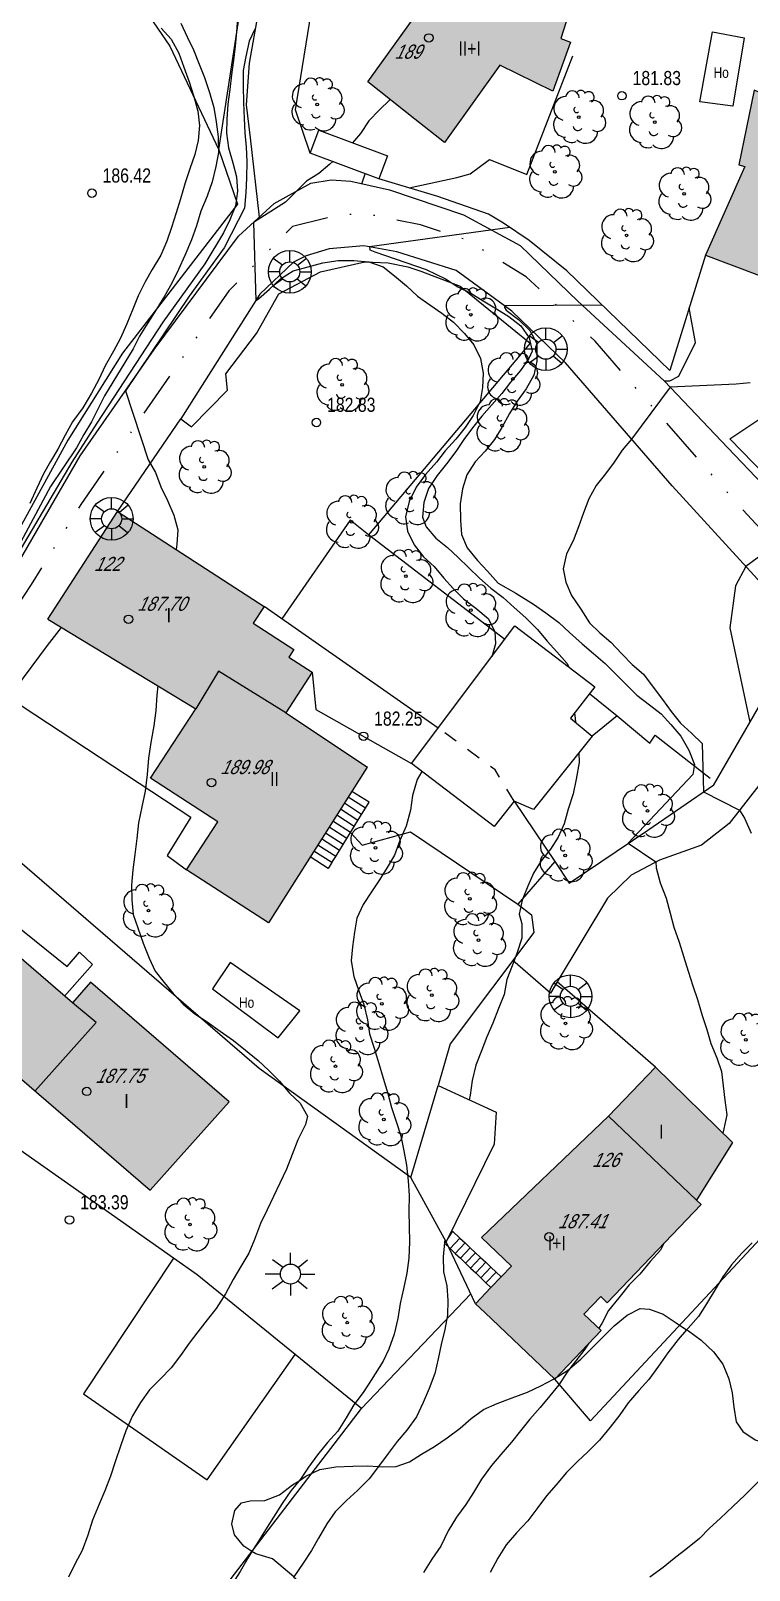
# Model space of a CAD drawing. Header units: metres. Extents: x 523239 to 523998, y 4669208 to 4669802.
# Drawn here: x 523430.5 to 523481.2, y 4669378.9 to 4669487.6 of the extents above; entities that cross this region are included whole.
import ezdxf

# ---------------------------------------------------------------- set-up
doc = ezdxf.new("R2010")
doc.units = ezdxf.units.M
doc.header["$MEASUREMENT"] = 0
doc.linetypes.add('DISCONT', pattern=[2, 1, -1])
doc.linetypes.add('MORSE_D', pattern=[31.75, 12.7, -6.35, 0, -6.35, 0, -6.35])
for name, color, linetype in [('031006 Cota terreno', 9, 'Continuous'), ('031007 Cota edificio', 7, 'Continuous'), ('032011 Curva cada 1 m', 40, 'Continuous'), ('032015 Curva cada 5 m', 34, 'Continuous'), ('032022 Curva cada 1 m de baja fiabilidad', 40, 'Continuous'), ('032023 Curva cada 5 m de baja fiabilidad', 34, 'Continuous'), ('033006 Texto cota terreno', 9, 'Continuous'), ('033007 Texto cota edificio', 9, 'Continuous'), ('052001 Edificacion', 2, 'Continuous'), ('052004 Porche Tejavana', 7, 'Continuous'), ('052006 Division alturas', 9, 'Continuous'), ('052007 Medianera principal', 7, 'Continuous'), ('052016 Cobertizo', 7, 'Continuous'), ('052019 Cubierta edificio auxiliar', 9, 'DISCONT'), ('052020 Edificacion alero', 2, 'Continuous'), ('052024 Horreo', 7, 'Continuous'), ('052027 Edificacion por pie_alero', 2, 'Continuous'), ('052028 Edificacion pie nuevo', 2, 'Continuous'), ('053000 Textos varios', 7, 'Continuous'), ('053006 Texto altura edificio', 7, 'Continuous'), ('053009 Texto altura edificio predominante', 7, 'Continuous'), ('063002 Texto portal', 7, 'Continuous'), ('072001 Borde aglomerado u hormigon', 7, 'Continuous'), ('072003 Camino', 7, 'Continuous'), ('072013 Escaleras', 1, 'Continuous'), ('072027 Pavimento', 9, 'Continuous'), ('082001 Valla Alambrada', 7, 'ALAMBRADA'), ('082002 Muro Tapia', 6, 'Continuous'), ('082003 Puerta', 7, 'Continuous'), ('101001 Arbol', 3, 'Continuous'), ('102002 Zona arbolada', 3, 'MASA'), ('102006 Seto', 3, 'SETO'), ('141001 Farola baculo', 7, 'Continuous'), ('141002 Farola pie', 7, 'Continuous'), ('202001 Eje Calle', 254, 'MORSE_D'), ('990001 Sombreados', 7, 'Continuous')]:
    doc.layers.add(name, color=color, linetype=linetype)
doc.styles.get("Standard").update_dxf_attribs({"font": 'arial.ttf'})
doc.linetypes.add('ALAMBRADA', pattern='A,3,[131,GEOGRAMA.SHX,S=0.5,R=0,X=0,Y=0],3', length=6)
doc.linetypes.add('MASA', pattern='A,0.0001,[130,GEOGRAMA.SHX,S=0.5,R=180,X=0,Y=0],-2.9', length=2.9001)
doc.linetypes.add('SETO', pattern='A,0,-1.2,1,[135,GEOGRAMA.SHX,S=0.4,R=0,X=0.5,Y=-0.5],1', length=3.2)

# ---------------------------------------------------------------- blocks, each defined once
blk = doc.blocks.new('COTAP')
at = {"color": 0}
blk.add_circle((0, 0), 0.3, dxfattribs=at)
blk = doc.blocks.new('ARBOL')
at = {"color": 0}
blk.add_circle((0, 0), 0.0939, dxfattribs=at)
for centre, radius, start, end in [((-0.9, 0.61), 0.852, 92.28, 254.58), ((-0.45, 1.37), 0.48, 359.2878, 173.6078), ((0.16, 1.55), 0.336, 23.1565, 160.4665), ((0.7, 1.41), 0.384, 301.578, 139.328), ((1.05, 0.46), 0.708, 319.8556, 114.7656), ((-0.15, 0.51), 0.192, 119.14, 310.56), ((1.31, -0.4), 0.612, 235.5275, 62.0275), ((-0.89, -0.54), 0.888, 142.64, 266.54), ((-0.06, -0.61), 0.336, 189.64, 323.88), ((0.48, -1), 0.852, 224.67, 0.24), ((-0.48, -1.08), 0.72, 213.78, 295.32)]:
    blk.add_arc(centre, radius, start, end, dxfattribs=at)
blk = doc.blocks.new('FAROLA')
at = {"color": 0}
for p, q in [((0, 0.71), (0, 1.51)), ((-0.71, 0), (-1.79, 0)), ((-1.26, 1.02), (-0.51, 0.49)), ((1.21, 0.98), (0.55, 0.45)), ((0.71, 0), (1.71, 0)), ((-1.3, -1.04), (-0.51, -0.48)), ((0, -0.71), (0, -1.51)), ((1.17, -1.04), (0.51, -0.49))]:
    blk.add_line(p, q, dxfattribs=at)
blk.add_circle((0, 0), 0.71, dxfattribs=at)
blk = doc.blocks.new('FAROLAG')
at = {"color": 0}
for p, q in [((0, 0.71), (0, 1.51)), ((-0.71, 0), (-1.51, 0)), ((-1.17, 0.96), (-0.51, 0.49)), ((1.17, 0.95), (0.55, 0.45)), ((0.71, 0), (1.51, 0)), ((-1.17, -0.95), (-0.51, -0.48)), ((0, -0.71), (0, -1.51)), ((1.13, -1), (0.51, -0.49))]:
    blk.add_line(p, q, dxfattribs=at)
for radius in [1.51, 0.71]:
    blk.add_circle((0, 0), radius, dxfattribs=at)

msp = doc.modelspace()

# ---------------------------------------------------------------- hatches: boundary and pattern name
at = {"layer": '990001 Sombreados', "true_color": 0xafafaf}
for points in [[(523462.47, 4669500.57), (523469.53, 4669498.75), (523471.26, 4669494.74), (523469.29, 4669491.33), (523469.01, 4669490.47), (523467.93, 4669487.06), (523468.61, 4669486.78), (523467.37, 4669483.33), (523463.62, 4669485.17), (523459.71, 4669479.7), (523457.63, 4669481.35), (523454.32, 4669483.98), (523457.63, 4669488.6), (523458.31, 4669490.48), (523458.5, 4669491.02), (523453.02, 4669492.66), (523456.37, 4669502.4)], [(523478.14, 4669471.75), (523480.91, 4669478.02), (523480.48, 4669478.13), (523481.57, 4669483.4), (523484.34, 4669482.24), (523486.24, 4669487.04), (523493.94, 4669483.88), (523489.73, 4669473.54), (523488.33, 4669474.16), (523485.76, 4669468.89)], [(523431.73, 4669446.05), (523442.16, 4669439.72), (523443.78, 4669442.38), (523448.53, 4669439.44), (523450.38, 4669442.31), (523448.74, 4669443.37), (523449.09, 4669443.92), (523446.22, 4669445.78), (523446.99, 4669446.95), (523436.65, 4669453.65)], [(523442.16, 4669439.72), (523443.78, 4669442.38), (523448.53, 4669439.44), (523454.29, 4669435.59), (523454.27, 4669435.59), (523447.29, 4669424.62), (523441.52, 4669428.36), (523443.72, 4669431.75), (523438.97, 4669434.82)], [(523444.53, 4669411.98), (523434.73, 4669420.42), (523433.47, 4669418.95), (523426.57, 4669424.9), (523422.37, 4669420.02), (523438.96, 4669405.73)], [(523461.91, 4669397.71), (523462.58, 4669397.07), (523467.5, 4669392.39), (523470.77, 4669395.82), (523469.55, 4669396.97), (523470.74, 4669398.22), (523471.2, 4669397.79), (523477.82, 4669404.73), (523477.51, 4669405.03), (523480.05, 4669409.09), (523474.61, 4669414.41), (523471.29, 4669410.96), (523462.32, 4669402.39), (523464.44, 4669400.36), (523463.72, 4669399.61), (523463, 4669398.85)]]:
    msp.add_hatch(color=253, dxfattribs=at).paths.add_polyline_path(points, flags=0)

# ---------------------------------------------------------------- linework, layer by layer
at = {"layer": '032011 Curva cada 1 m'}
for points, elevation in [([(523445.12, 4669488.52), (523445.03, 4669487.52), (523444.94, 4669486.52), (523444.82, 4669485.52), (523444.68, 4669484.48), (523444.57, 4669483.45), (523444.43, 4669482.41), (523444.36, 4669481.36), (523444.33, 4669480.36), (523444.47, 4669479.33), (523444.78, 4669478.28), (523445.04, 4669477.29), (523445.12, 4669476.26), (523444.96, 4669475.24), (523444.58, 4669474.24), (523444.13, 4669473.33), (523442.8, 4669471.14), (523439.84, 4669467.02), (523435.18, 4669459.9), (523433.42, 4669457.14), (523426.49, 4669445.4)], 184), ([(523439.73, 4669487.77), (523440.44, 4669487), (523440.97, 4669486.01), (523441.32, 4669485.02), (523441.7, 4669483.98), (523442.04, 4669482.95), (523442.31, 4669481.91), (523442.42, 4669480.91), (523442.34, 4669479.85), (523442.09, 4669478.87), (523441.74, 4669477.84), (523441.41, 4669476.85), (523441.08, 4669475.72), (523440.78, 4669474.74), (523440.45, 4669473.71), (523440.12, 4669472.75), (523439.69, 4669471.75), (523439.1, 4669470.74), (523438.59, 4669469.88), (523438.1, 4669468.87), (523437.72, 4669467.93), (523437.31, 4669466.91), (523436.85, 4669465.89), (523436.35, 4669464.97), (523435.78, 4669463.94), (523435.32, 4669462.97), (523434.81, 4669462.01), (523434.19, 4669460.97), (523433.47, 4669459.98), (523432.94, 4669459.04), (523432.43, 4669458.05), (523431.92, 4669457.19), (523431.43, 4669456.31), (523430.95, 4669455.31), (523430.46, 4669454.22)], 186), ([(523446.34, 4669487.71), (523445.94, 4669486.87), (523445.69, 4669485.77), (523445.51, 4669484.79), (523445.5, 4669483.7), (523445.54, 4669482.52), (523445.58, 4669481.41), (523445.64, 4669480.38), (523445.72, 4669479.37), (523445.76, 4669478.36), (523445.75, 4669477.19), (523445.71, 4669476.18), (523445.61, 4669475.06), (523445.17, 4669474.2), (523444.18, 4669472.26), (523441.7, 4669468.86), (523437.21, 4669462.18), (523438.8, 4669457.31), (523439.33, 4669456.41), (523439.69, 4669455.39), (523440.18, 4669454.43), (523440.62, 4669453.4), (523440.9, 4669452.35), (523440.84, 4669451.34), (523440.79, 4669450.96)], 183), ([(523455.89, 4669482.73), (523455.87, 4669482.71), (523455.1, 4669481.99), (523454.38, 4669481.23), (523453.79, 4669480.35), (523453.23, 4669479.69)], 182), ([(523451.84, 4669478.36), (523451.62, 4669478.17), (523450.85, 4669477.52), (523449.98, 4669476.97), (523449.22, 4669476.22), (523448.5, 4669475.49), (523446.25, 4669474.07), (523446.41, 4669468.55), (523446.6, 4669468.66), (523447.36, 4669469.35), (523448.15, 4669470.08), (523449.05, 4669470.65), (523450.1, 4669470.93), (523451.13, 4669471.2), (523452.21, 4669471.38), (523453.33, 4669471.37), (523454.38, 4669471.28), (523455.4, 4669470.93), (523456.19, 4669470.29), (523457.04, 4669469.58), (523457.82, 4669468.86), (523458.69, 4669468.24), (523459.54, 4669467.66), (523460.35, 4669467.02), (523461.13, 4669466.22), (523461.78, 4669465.41), (523462.27, 4669464.45), (523462.44, 4669463.41), (523462.41, 4669462.4), (523462.24, 4669461.41), (523461.74, 4669460.42), (523461.17, 4669459.58), (523460.53, 4669458.77), (523459.77, 4669457.94), (523459.15, 4669457.14), (523458.38, 4669456.26), (523457.72, 4669455.36), (523457.23, 4669454.35), (523456.97, 4669453.27), (523457.11, 4669452.27), (523457.57, 4669451.3), (523458.24, 4669450.46), (523459, 4669449.76), (523459.68, 4669448.95), (523460.35, 4669448.2), (523461.06, 4669447.48), (523461.94, 4669446.83), (523462.8, 4669446.1), (523463.26, 4669445.19), (523463.31, 4669444.31), (523463.05, 4669443.39)], 182), ([(523464.34, 4669473.7), (523454.42, 4669472.33), (523454.44, 4669472.14), (523454.81, 4669471.98), (523458.42, 4669470.74), (523459.78, 4669470.07), (523460.67, 4669469.51), (523461.58, 4669469.06), (523462.44, 4669468.52), (523463.38, 4669467.96), (523464.27, 4669467.41), (523465.1, 4669466.77), (523465.69, 4669465.92), (523465.9, 4669464.97), (523465.66, 4669464.45), (523465.09, 4669463.61), (523464.38, 4669462.78), (523463.76, 4669461.98), (523463.05, 4669461.19), (523462.36, 4669460.39), (523461.69, 4669459.56), (523461.08, 4669458.74), (523460.52, 4669457.88), (523459.86, 4669457.03), (523459.19, 4669456.2), (523458.6, 4669455.28), (523458.26, 4669454.29), (523458.16, 4669453.26), (523458.43, 4669452.58), (523459.1, 4669451.78), (523459.93, 4669451.1), (523460.68, 4669450.41), (523461.42, 4669449.71), (523462.19, 4669448.95), (523463, 4669448.25), (523463.85, 4669447.57), (523464.64, 4669446.88), (523465.45, 4669446.14), (523466.27, 4669445.32), (523466.97, 4669444.49), (523467.65, 4669443.75), (523468.36, 4669442.95), (523468.52, 4669442.64)], 181), ([(523481.3, 4669462.74), (523480.3, 4669462.65), (523475.65, 4669462.43), (523472.92, 4669458.77), (523472.25, 4669457.99), (523471.69, 4669457.13), (523471.07, 4669456.32), (523470.42, 4669455.49), (523469.91, 4669454.54), (523469.53, 4669453.55), (523469.17, 4669452.56), (523468.8, 4669451.59), (523468.32, 4669450.67), (523468.1, 4669449.6), (523468.27, 4669448.66), (523468.68, 4669447.73), (523469.33, 4669446.75), (523469.95, 4669445.8), (523470.67, 4669445.09), (523471.45, 4669444.42), (523472.24, 4669443.61), (523472.97, 4669442.86), (523473.75, 4669442.17), (523474.45, 4669441.25), (523475.11, 4669440.38), (523475.72, 4669439.53), (523476.38, 4669438.7), (523477.16, 4669437.99), (523477.9, 4669437.28), (523478, 4669433.87), (523480.54, 4669432.57), (523480.89, 4669432), (523481.36, 4669430.93)], 179), ([(523485.44, 4669453.03), (523480.98, 4669449.78), (523480.26, 4669448.4), (523479.86, 4669445.44), (523481.27, 4669438.77)], 178), ([(523439.49, 4669441.34), (523439.42, 4669440.69), (523439.36, 4669439.61), (523439.21, 4669438.52), (523438.99, 4669437.34), (523438.82, 4669436.23), (523438.73, 4669435.08), (523438.59, 4669433.91), (523438.37, 4669432.8), (523438.12, 4669431.68), (523438, 4669430.57), (523437.86, 4669429.44), (523437.72, 4669428.35), (523437.63, 4669427.27), (523437.65, 4669426.24), (523437.76, 4669425.2), (523438.07, 4669424.25), (523438.46, 4669423.17), (523438.87, 4669422.11), (523439.3, 4669421.19), (523439.93, 4669420.4), (523440.57, 4669419.61), (523441.28, 4669418.87), (523442.1, 4669418.18), (523442.96, 4669417.62), (523443.9, 4669416.97), (523444.82, 4669416.31), (523445.67, 4669415.62), (523446.56, 4669414.9), (523447.32, 4669414.19), (523448.07, 4669413.44), (523448.77, 4669412.59), (523449.53, 4669411.88), (523450.04, 4669410.96), (523449.9, 4669410.36), (523449.37, 4669409.28), (523448.96, 4669408.26), (523448.58, 4669407.21), (523448.11, 4669406.23), (523447.65, 4669405.29), (523447.21, 4669404.34), (523446.73, 4669403.38), (523446.3, 4669402.26), (523445.91, 4669401.29), (523445.34, 4669400.34), (523444.8, 4669399.43), (523444.27, 4669398.42), (523443.61, 4669397.38), (523442.97, 4669396.59), (523442.31, 4669395.74), (523441.69, 4669394.93), (523441.08, 4669394.07), (523440.42, 4669393.18), (523439.65, 4669392.38), (523438.91, 4669391.64), (523438.26, 4669390.73), (523437.7, 4669389.8), (523437.24, 4669388.73), (523436.87, 4669387.73), (523436.47, 4669386.56), (523436.16, 4669385.53), (523435.76, 4669384.51), (523435.34, 4669383.57), (523434.88, 4669382.44), (523434.55, 4669381.38), (523434.15, 4669380.3), (523433.66, 4669379.37), (523433.18, 4669378.4)], 183), ([(523468.9, 4669439.42), (523468.94, 4669439.07), (523468.97, 4669438.76)], 181), ([(523469.2, 4669436.62), (523469.22, 4669435.92), (523469, 4669434.76), (523468.79, 4669433.72), (523468.44, 4669432.64), (523468.16, 4669431.6), (523467.75, 4669430.66), (523467.2, 4669429.82), (523466.53, 4669428.98), (523466, 4669428.12), (523465.59, 4669427.19), (523465.2, 4669426.21), (523464.98, 4669425.22), (523465.18, 4669424.53), (523465.17, 4669423.52), (523464.85, 4669422.52), (523464.5, 4669421.58), (523464.12, 4669420.61), (523463.92, 4669419.56), (523463.52, 4669418.57), (523463.12, 4669417.52), (523462.71, 4669416.56), (523462.34, 4669415.57), (523461.93, 4669414.57), (523461.68, 4669413.47), (523461.52, 4669412.45), (523461.47, 4669412.12)], 181), ([(523458.12, 4669435.3), (523457.78, 4669434.72), (523457.47, 4669433.61), (523457.33, 4669432.56), (523457.01, 4669431.44), (523456.56, 4669430.42), (523456.2, 4669429.38), (523455.67, 4669428.51), (523455.13, 4669427.65), (523454.57, 4669426.8), (523453.99, 4669425.91), (523453.54, 4669424.94), (523453.37, 4669423.94), (523453.23, 4669422.92), (523453.13, 4669421.92), (523453.31, 4669420.82), (523453.67, 4669419.8), (523454.03, 4669418.84), (523454.28, 4669417.77), (523454.43, 4669416.77), (523454.76, 4669415.77), (523455.08, 4669414.67), (523455.39, 4669413.64), (523455.72, 4669412.56), (523455.97, 4669411.56), (523456.31, 4669410.59), (523456.63, 4669409.56), (523456.86, 4669408.5), (523457.03, 4669407.5), (523457.16, 4669406.4), (523457.23, 4669405.35), (523457.21, 4669404.23), (523457.22, 4669403.17), (523457.24, 4669402.09), (523457.2, 4669400.94), (523457.07, 4669399.87), (523456.82, 4669398.77), (523456.6, 4669397.74), (523456.43, 4669396.68), (523456.16, 4669395.57), (523455.8, 4669394.5), (523455.38, 4669393.66), (523454.55, 4669392.31), (523453.98, 4669391.44), (523453.32, 4669390.57), (523452.79, 4669389.65), (523452.2, 4669388.71), (523451.46, 4669387.91), (523450.76, 4669387.05), (523450.13, 4669386.18), (523449.55, 4669385.33), (523449.46, 4669385.22)], 182), ([(523459.74, 4669402.24), (523459.71, 4669402.04), (523459.62, 4669401.03), (523459.64, 4669399.97), (523459.88, 4669398.97), (523459.96, 4669397.95), (523459.94, 4669396.9), (523459.75, 4669395.9), (523459.48, 4669394.84), (523459.28, 4669393.83), (523459.04, 4669392.79), (523458.64, 4669391.72), (523458.21, 4669390.73), (523457.74, 4669389.74), (523457.05, 4669388.8), (523456.37, 4669387.99), (523455.75, 4669387.13), (523455.06, 4669386.22)], 181), ([(523481.44, 4669402.01), (523480.7, 4669401.29), (523479.98, 4669400.46), (523479.36, 4669399.62), (523478.83, 4669398.73), (523478.2, 4669397.72), (523477.64, 4669396.81), (523476.91, 4669396), (523476.8, 4669395.88)], 179), ([(523446.13, 4669380.21), (523445.84, 4669379.74), (523445.3, 4669378.81), (523444.77, 4669377.95), (523444.11, 4669377.04), (523443.45, 4669376.18), (523442.8, 4669375.24), (523442.16, 4669374.33), (523441.58, 4669373.46), (523440.96, 4669372.63), (523440.25, 4669371.77), (523439.61, 4669370.83), (523439.13, 4669369.89), (523438.51, 4669368.93), (523437.87, 4669368.07), (523437.24, 4669367.24), (523436.96, 4669366.81)], 182)]:
    msp.add_lwpolyline(points, dxfattribs=dict(at, elevation=elevation))
at = {"layer": '032015 Curva cada 5 m'}
for points, elevation in [([(523441.11, 4669488.14), (523441.56, 4669487.16), (523442, 4669486.24), (523442.41, 4669485.24), (523442.78, 4669484.29), (523443.14, 4669483.24), (523443.44, 4669482.19), (523443.61, 4669481.16), (523443.75, 4669480.11), (523443.77, 4669479.01), (523443.58, 4669478.01), (523443.33, 4669476.94), (523442.97, 4669475.91), (523442.53, 4669474.87), (523442.21, 4669473.82), (523441.86, 4669472.83), (523441.39, 4669471.74), (523440.96, 4669470.75), (523440.48, 4669469.78), (523439.96, 4669468.85), (523439.4, 4669467.93), (523438.78, 4669466.97), (523438.2, 4669466.04), (523437.74, 4669465.14), (523435.72, 4669461.82), (523434.81, 4669459.99), (523434.27, 4669459.08), (523433.76, 4669458.14), (523431.92, 4669455.43), (523429.63, 4669451.16)], 185), ([(523470.85, 4669468.22), (523463.97, 4669468.17), (523463.95, 4669468.06), (523464.07, 4669467.88), (523464.95, 4669467.21), (523465.74, 4669466.44), (523466.23, 4669465.52), (523466.24, 4669464.27), (523466.02, 4669463.27), (523465.49, 4669462.31), (523464.84, 4669461.45), (523464.31, 4669460.58), (523463.76, 4669459.59), (523463.25, 4669458.73), (523462.58, 4669457.92), (523461.89, 4669457.17), (523461.3, 4669456.25), (523460.98, 4669455.26), (523460.82, 4669454.19), (523460.85, 4669453.05), (523460.92, 4669452.04), (523461.31, 4669451.08), (523462.04, 4669450.19), (523462.76, 4669449.45), (523463.51, 4669448.6), (523464.76, 4669447.88), (523466.01, 4669447.12), (523466.88, 4669446.49), (523467.79, 4669445.82), (523468.55, 4669445.11), (523469.43, 4669444.32), (523470.24, 4669443.62), (523471.06, 4669442.93), (523471.82, 4669442.16), (523472.57, 4669441.42), (523473.3, 4669440.68), (523474.19, 4669440.01), (523475, 4669439.37), (523475.7, 4669438.61), (523476.4, 4669437.79), (523476.96, 4669436.81), (523477.35, 4669435.79), (523477.24, 4669435.08), (523472.68, 4669430.23), (523474.64, 4669428.91), (523474.66, 4669428.49), (523474.94, 4669427.43), (523475.37, 4669426.35), (523475.65, 4669425.3), (523475.91, 4669424.31), (523476.27, 4669423.25), (523476.59, 4669422.25), (523476.92, 4669421.2), (523477.25, 4669420.17), (523477.58, 4669419.2), (523477.91, 4669418.07), (523478.22, 4669417.09), (523478.52, 4669416.09), (523478.94, 4669415.08), (523479.27, 4669414.11), (523479.39, 4669413.11), (523479.51, 4669412.09), (523479.64, 4669411.06), (523479.42, 4669410.07), (523479.36, 4669409.76)], 180), ([(523475.23, 4669402.01), (523474.95, 4669401.5), (523474.23, 4669400.7), (523473.51, 4669399.81), (523472.74, 4669399.04), (523472.02, 4669398.13), (523471.3, 4669397.24), (523470.82, 4669396.33), (523470.6, 4669395.98)], 180), ([(523469.91, 4669394.92), (523469.63, 4669394.5), (523468.99, 4669393.69), (523468.57, 4669393.15)], 180)]:
    msp.add_lwpolyline(points, dxfattribs=dict(at, elevation=elevation))
at = {"layer": '032022 Curva cada 1 m de baja fiabilidad'}
for points, elevation in [([(523476.8, 4669395.88), (523476.2, 4669395.19), (523475.48, 4669394.25), (523474.81, 4669393.31), (523474.13, 4669392.37), (523473.44, 4669391.59), (523472.69, 4669390.71), (523472.08, 4669389.86), (523471.41, 4669388.99), (523470.65, 4669388.09), (523469.83, 4669387.25), (523469.1, 4669386.57), (523468.32, 4669385.8), (523467.6, 4669384.93), (523466.91, 4669384.16), (523466.3, 4669383.33), (523465.6, 4669382.39), (523464.8, 4669381.53), (523464.07, 4669380.7), (523463.48, 4669379.76), (523462.94, 4669378.73)], 179), ([(523484.29, 4669387.41), (523484.18, 4669387.33), (523483.2, 4669386.56), (523482.5, 4669385.8), (523481.66, 4669384.95), (523480.91, 4669384.19), (523480.07, 4669383.41), (523479.17, 4669382.56), (523478.43, 4669381.88), (523477.71, 4669381.15), (523476.86, 4669380.46), (523475.93, 4669379.72), (523475.14, 4669379.08), (523474.21, 4669378.4)], 178), ([(523455.06, 4669386.22), (523454.4, 4669385.35), (523453.57, 4669384.52), (523452.8, 4669383.83), (523452.01, 4669383.02), (523451.42, 4669382.18), (523450.83, 4669381.17), (523450.33, 4669380.3), (523449.74, 4669379.4), (523449.08, 4669378.43)], 181), ([(523449.46, 4669385.22), (523448.88, 4669384.51), (523448.26, 4669383.6), (523447.65, 4669382.64), (523447.09, 4669381.76), (523446.48, 4669380.77), (523446.13, 4669380.21)], 182)]:
    msp.add_lwpolyline(points, dxfattribs=dict(at, elevation=elevation))
at = {"layer": '032023 Curva cada 5 m de baja fiabilidad', "elevation": 180}
msp.add_lwpolyline([(523468.57, 4669393.15), (523468.37, 4669392.88), (523467.79, 4669392), (523467.15, 4669391.21), (523466.47, 4669390.38), (523465.74, 4669389.57), (523465.08, 4669388.75), (523464.45, 4669387.94), (523463.7, 4669387.07), (523463.04, 4669386.29), (523462.32, 4669385.34), (523461.76, 4669384.39), (523461.22, 4669383.53), (523460.56, 4669382.65), (523459.98, 4669381.68), (523459.46, 4669380.59), (523458.82, 4669379.67), (523458.24, 4669378.73)], dxfattribs=at)
at = {"layer": '052001 Edificacion', "flags": 128}
msp.add_lwpolyline([(523474.61, 4669414.41), (523480.05, 4669409.09), (523477.51, 4669405.03), (523477.82, 4669404.73), (523471.2, 4669397.79), (523470.74, 4669398.22), (523469.55, 4669396.97), (523470.77, 4669395.82), (523467.5, 4669392.39), (523462.58, 4669397.07), (523461.91, 4669397.71)], dxfattribs=at)
at = {"layer": '052004 Porche Tejavana', "flags": 128}
for points in [[(523450.85, 4669480.58), (523455.69, 4669478.76), (523455.08, 4669477.14), (523450.24, 4669478.96), (523450.85, 4669480.58)], [(523457.4, 4669435.85), (523464.69, 4669445.57), (523470.32, 4669441.27), (523468.62, 4669439.05), (523470.14, 4669437.8), (523466.01, 4669432.61), (523464.64, 4669433.2), (523463.22, 4669431.4), (523457.4, 4669435.85)]]:
    msp.add_lwpolyline(points, dxfattribs=at)
at = {"layer": '052006 Division alturas', "flags": 128}
for points in [[(523430.83, 4669412.74), (523435.15, 4669417.57), (523433.47, 4669418.95)], [(523477.51, 4669405.03), (523471.29, 4669410.96)]]:
    msp.add_lwpolyline(points, dxfattribs=at)
at = {"layer": '052007 Medianera principal', "flags": 128}
msp.add_lwpolyline([(523448.53, 4669439.44), (523443.78, 4669442.38), (523442.16, 4669439.72)], dxfattribs=at)
at = {"layer": '052016 Cobertizo', "flags": 128}
msp.add_lwpolyline([(523457.35, 4669406.62), (523459.28, 4669413.13), (523463.37, 4669411.24), (523463.22, 4669408.99), (523459.83, 4669402.09), (523457.35, 4669406.62)], dxfattribs=at)
at = {"layer": '052019 Cubierta edificio auxiliar', "flags": 128}
msp.add_lwpolyline([(523464.64, 4669433.2), (523463.29, 4669435.41), (523459.28, 4669438.36)], dxfattribs=at)
at = {"layer": '052020 Edificacion alero', "flags": 128}
for points in [[(523485.76, 4669468.89), (523488.33, 4669474.16), (523489.73, 4669473.54), (523493.94, 4669483.88), (523486.24, 4669487.04), (523484.34, 4669482.24), (523481.57, 4669483.4), (523480.48, 4669478.13), (523480.91, 4669478.02), (523478.14, 4669471.75)], [(523436.65, 4669453.65), (523446.99, 4669446.95), (523446.22, 4669445.78), (523449.09, 4669443.92), (523448.74, 4669443.37), (523450.38, 4669442.31), (523448.53, 4669439.44)], [(523448.53, 4669439.44), (523454.29, 4669435.59), (523454.27, 4669435.59), (523447.29, 4669424.62), (523441.52, 4669428.36), (523443.72, 4669431.75), (523438.97, 4669434.82), (523442.16, 4669439.72)], [(523444.53, 4669411.98), (523434.73, 4669420.42), (523433.47, 4669418.95), (523426.57, 4669424.9), (523422.37, 4669420.02), (523438.96, 4669405.73), (523444.53, 4669411.98)]]:
    msp.add_lwpolyline(points, dxfattribs=at)
at = {"layer": '052024 Horreo', "flags": 128}
for points in [[(523478.64, 4669487.53), (523480.87, 4669487.09), (523480.06, 4669482.27), (523477.74, 4669482.58), (523478.64, 4669487.53)], [(523443.34, 4669419.96), (523447.98, 4669416.48), (523449.51, 4669418.4), (523444.59, 4669421.8), (523443.34, 4669419.96)]]:
    msp.add_lwpolyline(points, dxfattribs=at)
at = {"layer": '052027 Edificacion por pie_alero', "flags": 128}
for points in [[(523462.47, 4669500.57), (523469.53, 4669498.75), (523471.26, 4669494.74), (523469.29, 4669491.33), (523469.01, 4669490.47), (523467.93, 4669487.06), (523468.61, 4669486.78), (523467.37, 4669483.33), (523463.62, 4669485.17), (523459.71, 4669479.7), (523457.63, 4669481.35), (523454.32, 4669483.98), (523457.63, 4669488.6), (523458.31, 4669490.48), (523458.5, 4669491.02), (523453.02, 4669492.66), (523456.37, 4669502.4), (523462.47, 4669500.57)], [(523461.91, 4669397.71), (523463, 4669398.85), (523463.72, 4669399.61), (523464.44, 4669400.36), (523462.32, 4669402.39), (523471.29, 4669410.96), (523474.61, 4669414.41)]]:
    msp.add_lwpolyline(points, dxfattribs=at)
at = {"layer": '052028 Edificacion pie nuevo', "flags": 128}
for points in [[(523478.14, 4669471.75), (523485.76, 4669468.89)], [(523431.73, 4669446.05), (523436.65, 4669453.65)], [(523431.73, 4669446.05), (523442.16, 4669439.72)]]:
    msp.add_lwpolyline(points, dxfattribs=at)
at = {"layer": '072001 Borde aglomerado u hormigon', "flags": 128}
for points in [[(523428.14, 4669447.45), (523434.01, 4669457.59), (523439.24, 4669465.1), (523445.18, 4669473.09), (523447.69, 4669475.39), (523450.29, 4669476.84), (523451.73, 4669477.08), (523453.1, 4669476.97), (523455.83, 4669476.37), (523461.06, 4669474.6), (523465.06, 4669472.44), (523469.12, 4669468.5), (523475.22, 4669462.88), (523475.62, 4669462.89), (523476.25, 4669463.2), (523477.44, 4669465.58), (523476.99, 4669468.04)], [(523519.89, 4669372.23), (523517.81, 4669385.23), (523516.15, 4669399.67), (523515.09, 4669405.09), (523514.28, 4669407.82), (523512.15, 4669411.77), (523506.58, 4669418.72), (523499.57, 4669428.11), (523490.44, 4669438.99), (523483.57, 4669446.94), (523475.79, 4669455.47), (523468.25, 4669464.16), (523464.48, 4669467.8), (523460.54, 4669470.67), (523456.35, 4669471.99), (523454.02, 4669472.4), (523451.59, 4669472.21), (523449.96, 4669471.7), (523449.07, 4669471.26), (523446.69, 4669468.99), (523441.12, 4669460.19)], [(523475.23, 4669462.87), (523479.72, 4669458.14), (523485.11, 4669452.51), (523487.63, 4669450.21), (523489.41, 4669446.93), (523489.54, 4669446.71)]]:
    msp.add_lwpolyline(points, dxfattribs=at)
at = {"layer": '072003 Camino', "flags": 128}
for points in [[(523451.1, 4669526.56), (523452.54, 4669525.74), (523452.71, 4669525.08), (523452.13, 4669521.18), (523450.02, 4669507.78), (523447.63, 4669494.89), (523445.94, 4669485.3), (523445.73, 4669482.36), (523446, 4669480.03), (523446.64, 4669474.43)], [(523453.89, 4669476.8), (523454.12, 4669477.5)], [(523467.5, 4669428.93), (523468.52, 4669427.42), (523474.07, 4669431.16), (523478.72, 4669434.36), (523481.88, 4669439.82), (523484.87, 4669445.44)], [(523487.94, 4669441.88), (523487.28, 4669441.8), (523486.55, 4669441.52), (523485.32, 4669440.2), (523482.5, 4669435.07), (523479.81, 4669431.63), (523477.85, 4669430.09), (523474.88, 4669429.04), (523472.9, 4669427.98), (523471.22, 4669426.34), (523467.68, 4669420.44)]]:
    msp.add_lwpolyline(points, dxfattribs=at)
at = {"layer": '072013 Escaleras', "flags": 128}
for points in [[(523453.87, 4669432.27), (523452.66, 4669433.05)], [(523454.14, 4669432.7), (523452.92, 4669433.48)], [(523454.14, 4669432.7), (523454.4, 4669433.12), (523453.19, 4669433.89)], [(523453.09, 4669430.99), (523451.85, 4669431.78)], [(523453.35, 4669431.42), (523452.12, 4669432.21)], [(523453.61, 4669431.84), (523452.39, 4669432.63)], [(523453.35, 4669431.42), (523453.61, 4669431.84)], [(523453.61, 4669431.84), (523453.87, 4669432.27)], [(523453.87, 4669432.27), (523454.14, 4669432.7)], [(523452.56, 4669430.14), (523451.31, 4669430.95)], [(523452.83, 4669430.57), (523451.58, 4669431.37)], [(523452.83, 4669430.57), (523453.09, 4669430.99)], [(523453.09, 4669430.99), (523453.35, 4669431.42)], [(523451.78, 4669428.86), (523450.51, 4669429.67)], [(523452.04, 4669429.29), (523450.77, 4669430.1)], [(523452.3, 4669429.71), (523451.05, 4669430.53)], [(523452.04, 4669429.29), (523452.3, 4669429.71)], [(523452.3, 4669429.71), (523452.56, 4669430.14)], [(523452.56, 4669430.14), (523452.83, 4669430.57)], [(523451.78, 4669428.86), (523451.52, 4669428.44), (523450.24, 4669429.26)], [(523451.78, 4669428.86), (523452.04, 4669429.29)], [(523460.81, 4669402.35), (523460.29, 4669402.84), (523459.93, 4669402.3)], [(523460.12, 4669401.62), (523459.73, 4669401.99), (523459.81, 4669402.11)], [(523460.12, 4669401.62), (523460.81, 4669402.35)], [(523460.12, 4669401.62), (523460.48, 4669401.27)], [(523460.48, 4669401.27), (523461.17, 4669402.01)], [(523460.81, 4669402.35), (523461.17, 4669402.01)], [(523460.84, 4669400.93), (523461.54, 4669401.66)], [(523461.17, 4669402.01), (523461.54, 4669401.66)], [(523461.54, 4669401.66), (523461.9, 4669401.32)], [(523460.48, 4669401.27), (523460.84, 4669400.93)], [(523460.84, 4669400.93), (523461.2, 4669400.58)], [(523461.2, 4669400.58), (523461.9, 4669401.32)], [(523461.2, 4669400.58), (523461.56, 4669400.23)], [(523461.56, 4669400.23), (523462.26, 4669400.98)], [(523461.9, 4669401.32), (523462.26, 4669400.98)], [(523461.92, 4669399.89), (523462.63, 4669400.64)], [(523462.26, 4669400.98), (523462.63, 4669400.64)], [(523462.28, 4669399.54), (523462.99, 4669400.29)], [(523462.63, 4669400.64), (523462.99, 4669400.29)], [(523462.99, 4669400.29), (523463.36, 4669399.95)], [(523461.56, 4669400.23), (523461.92, 4669399.89)], [(523461.92, 4669399.89), (523462.28, 4669399.54)], [(523462.28, 4669399.54), (523462.64, 4669399.19)], [(523462.64, 4669399.19), (523463.36, 4669399.95)], [(523462.64, 4669399.19), (523463, 4669398.85)], [(523463.36, 4669399.95), (523463.72, 4669399.61)]]:
    msp.add_lwpolyline(points, dxfattribs=at)
at = {"layer": '072027 Pavimento', "flags": 128}
for points in [[(523450.38, 4669442.31), (523450.65, 4669439.68), (523457.4, 4669435.85)], [(523428.96, 4669440.55), (523441.81, 4669432.06), (523440.16, 4669429.36), (523441.52, 4669428.36)], [(523418.9, 4669429.64), (523426.26, 4669427.01), (523433.09, 4669421.53), (523433.96, 4669422.55), (523434.89, 4669421.67), (523432.9, 4669419.44)]]:
    msp.add_lwpolyline(points, dxfattribs=at)
at = {"layer": '082001 Valla Alambrada', "flags": 128}
for points in [[(523423.91, 4669502.87), (523430.79, 4669497.89), (523433.81, 4669495), (523436.86, 4669491.62), (523440.33, 4669486.51), (523443.79, 4669479.19), (523445.12, 4669475.35), (523437, 4669464.84), (523433.14, 4669458.7), (523427.11, 4669447.72), (523426.01, 4669448.62), (523418.96, 4669439.91), (523413.85, 4669436.05), (523406.77, 4669432.56), (523393.79, 4669426.2), (523387.39, 4669424.32), (523385.77, 4669424.78), (523384.51, 4669425.64), (523382.91, 4669427.64), (523382.17, 4669430.14), (523379.9, 4669444.06), (523378.85, 4669455.77)], [(523441.87, 4669459.63), (523444.41, 4669462.22), (523444.29, 4669463.37), (523446.46, 4669466.23), (523448.04, 4669469.03), (523450.98, 4669470.58), (523454.09, 4669471.27), (523455.74, 4669471.2), (523457.13, 4669470.94), (523458.04, 4669470.63), (523460.82, 4669469.56), (523465.77, 4669465.54)], [(523463.98, 4669444.62), (523454.36, 4669452.01), (523453.07, 4669453.05), (523448.25, 4669446.07)], [(523459.28, 4669438.36), (523446.99, 4669446.95)], [(523469.96, 4669440.8), (523471.91, 4669439.23), (523470.14, 4669437.8)], [(523440.6, 4669400.93), (523427.05, 4669410.47), (523425.64, 4669411.49)], [(523440.6, 4669400.93), (523434.24, 4669391.35), (523442.98, 4669385.27), (523449.17, 4669394.14)], [(523449.17, 4669394.14), (523442.26, 4669399.76), (523440.6, 4669400.93)], [(523453.87, 4669390.31), (523449.17, 4669394.14)]]:
    msp.add_lwpolyline(points, dxfattribs=at)
at = {"layer": '082002 Muro Tapia', "flags": 128}
for points in [[(523450.24, 4669478.96), (523449.21, 4669482.01), (523451.55, 4669496.61), (523453.21, 4669507.19), (523456.4, 4669509.22)], [(523475.63, 4669463.61), (523468.34, 4669470.64), (523465.7, 4669472.78), (523463.89, 4669474), (523462.82, 4669474.65), (523459.26, 4669475.9), (523455.08, 4669477.14)], [(523465.77, 4669465.54), (523454.36, 4669452.01)], [(523490.2, 4669451.7), (523489.01, 4669451.51), (523488.02, 4669451.5), (523486.99, 4669451.66), (523486.49, 4669451.95), (523479.85, 4669458.78), (523484.16, 4669461.66), (523483.14, 4669462.82), (523488.84, 4669466.42), (523489.16, 4669465.97)], [(523436.65, 4669453.65), (523441.12, 4669460.19), (523441.87, 4669459.63)], [(523431.71, 4669444.2), (523432.7, 4669445.46)], [(523486.55, 4669441.52), (523492.71, 4669434.66), (523498.93, 4669427.18), (523508.44, 4669414.15), (523498.83, 4669401.96), (523487.82, 4669408.56), (523470.03, 4669389.45), (523467.5, 4669392.39)], [(523471.91, 4669439.23), (523474.21, 4669437.29), (523474.58, 4669437.87), (523478.46, 4669434.82)], [(523457.35, 4669406.62), (523446.63, 4669414.33), (523423.86, 4669433.97)], [(523464.64, 4669433.2), (523467.5, 4669428.93)], [(523453.09, 4669430.99), (523453.91, 4669430.1), (523457.31, 4669431.03), (523464.9, 4669425.93), (523465.86, 4669425.17), (523466.02, 4669423.93), (523460.11, 4669416.07), (523459.28, 4669413.13)], [(523474.61, 4669414.41), (523467.68, 4669420.44), (523467.2, 4669419.64)], [(523461.91, 4669397.71), (523459.83, 4669402.09)], [(523416.85, 4669336.47), (523428.81, 4669354.83), (523442.98, 4669376.11), (523453.87, 4669390.31), (523461.57, 4669398.42)]]:
    msp.add_lwpolyline(points, dxfattribs=at)
at = {"layer": '082003 Puerta', "flags": 128}
for points in [[(523429.46, 4669441.19), (523431.71, 4669444.2)], [(523467.5, 4669428.93), (523464.9, 4669425.93)], [(523467.2, 4669419.64), (523464.54, 4669421.96)]]:
    msp.add_lwpolyline(points, dxfattribs=at)
at = {"layer": '102002 Zona arbolada', "flags": 128}
msp.add_lwpolyline([(523447.57, 4669379.7), (523446.4, 4669380.05), (523446.13, 4669380.21), (523445.55, 4669380.59), (523444.9, 4669381.4), (523444.71, 4669382.17), (523444.92, 4669383.11), (523445.39, 4669383.65), (523446, 4669383.81), (523447.05, 4669383.83), (523448.07, 4669384.22), (523449, 4669384.92), (523449.46, 4669385.22), (523449.93, 4669385.53), (523450.92, 4669386), (523452.05, 4669386.2), (523453.24, 4669386.24), (523454.28, 4669386.26), (523455.06, 4669386.22), (523455.31, 4669386.21), (523456.31, 4669386.22), (523457.25, 4669386.56), (523458.1, 4669387.1), (523459.02, 4669387.64), (523459.91, 4669388.24), (523460.83, 4669388.94), (523461.61, 4669389.62), (523462.48, 4669390.24), (523463.44, 4669390.66), (523464.5, 4669391.07), (523465.58, 4669391.46), (523466.52, 4669391.92), (523467.4, 4669392.39), (523468.4, 4669393), (523468.57, 4669393.15), (523469.35, 4669393.81), (523470.14, 4669394.6), (523470.91, 4669395.37), (523471.68, 4669396.16), (523472.6, 4669396.91), (523473.52, 4669397.38), (523474.18, 4669397.32), (523475.15, 4669396.98), (523476.06, 4669396.36), (523476.8, 4669395.88), (523476.94, 4669395.8), (523477.83, 4669395.14), (523478.71, 4669394.32), (523479.37, 4669393.45), (523479.78, 4669392.42), (523480.01, 4669391.42), (523480.14, 4669390.41), (523480.31, 4669389.38), (523480.77, 4669388.7), (523481.64, 4669388.11), (523482.71, 4669387.78), (523483.78, 4669387.51), (523484.29, 4669387.41), (523484.94, 4669387.29), (523486.01, 4669387.37), (523486.78, 4669387.81), (523487.34, 4669388.54), (523488.13, 4669389.4), (523488.99, 4669390.12), (523489.81, 4669390.86), (523490.58, 4669391.67), (523491.07, 4669392.55), (523491.3, 4669393.57), (523491.19, 4669394.68), (523490.96, 4669395.68), (523490.86, 4669396.05), (523490.68, 4669396.81), (523490.53, 4669397.86), (523490.4, 4669398.99), (523490.25, 4669400.08), (523490.08, 4669401.3), (523490.06, 4669402.45), (523490.18, 4669403.52), (523490.36, 4669404.6), (523490.71, 4669405.57), (523491.27, 4669406.56), (523491.93, 4669407.53), (523492.68, 4669408.38), (523493.68, 4669408.88), (523494.86, 4669409.08), (523495.57, 4669409), (523496.01, 4669408.96), (523497.14, 4669408.57), (523498.16, 4669407.98), (523499.12, 4669407.45), (523499.88, 4669406.63), (523500.58, 4669405.84), (523501.42, 4669405.41), (523502.29, 4669405.33), (523502.36, 4669405.33), (523503.52, 4669405.48), (523504.48, 4669405.67), (523504.52, 4669405.68), (523505.54, 4669405.9), (523506.57, 4669405.81), (523507.47, 4669405.39), (523507.81, 4669405.2), (523508.44, 4669404.86), (523509.21, 4669404.23), (523509.35, 4669404.12), (523510.04, 4669403.2), (523510.13, 4669402.38), (523509.78, 4669401.46), (523509.09, 4669400.6), (523508.35, 4669399.72), (523507.72, 4669398.78), (523507.16, 4669397.86), (523506.6, 4669396.95), (523505.97, 4669396.14), (523505.83, 4669395.97), (523505.25, 4669395.26), (523504.53, 4669394.49), (523503.8, 4669393.74), (523503.03, 4669392.83), (523502.28, 4669391.99), (523501.58, 4669391.14), (523501.62, 4669390.46), (523501.69, 4669390.33), (523502.08, 4669389.74), (523502.94, 4669389.02), (523503.73, 4669388.89), (523504.86, 4669388.9), (523505.88, 4669388.92), (523506.91, 4669389.02), (523508.14, 4669389.23), (523509.25, 4669389.43), (523510.37, 4669389.57), (523511.43, 4669389.49), (523512.44, 4669389.21), (523513.29, 4669388.68), (523514.19, 4669388.05), (523515.01, 4669387.47), (523515.74, 4669386.73), (523516.51, 4669385.77), (523517.08, 4669384.64), (523517.31, 4669383.56), (523517.35, 4669382.41), (523517.19, 4669381.29), (523516.98, 4669380.31), (523516.7, 4669379.29), (523516.17, 4669378.15), (523515.46, 4669377.26), (523514.64, 4669376.64), (523513.61, 4669376.27), (523512.46, 4669376.25), (523511.41, 4669376.16), (523510.61, 4669375.72), (523509.87, 4669375.01), (523509.14, 4669373.95), (523508.58, 4669373.06), (523507.97, 4669372.27), (523507.51, 4669371.33), (523507.32, 4669370.21), (523507.34, 4669369.03), (523507.38, 4669367.95), (523507.27, 4669366.9), (523506.97, 4669365.91), (523506.34, 4669364.94), (523505.59, 4669364.08), (523504.6, 4669363.46), (523503.62, 4669362.81), (523502.8, 4669361.9), (523502.17, 4669361.04), (523501.53, 4669360.25), (523500.66, 4669359.45), (523499.79, 4669358.85), (523498.81, 4669358.38), (523497.76, 4669358.05), (523496.66, 4669358.08), (523495.53, 4669358.41), (523494.44, 4669358.95), (523493.58, 4669359.73), (523493.06, 4669360.6), (523492.51, 4669361.53), (523491.81, 4669362.43), (523490.95, 4669363.19), (523489.82, 4669363.76), (523488.73, 4669364.2), (523487.58, 4669364.55), (523486.45, 4669364.82), (523485.22, 4669365.12), (523485.03, 4669365.18), (523484.12, 4669365.52), (523483.12, 4669366.03), (523482.21, 4669366.62), (523481.41, 4669367.3), (523480.65, 4669367.97), (523480.2, 4669368.43), (523479.92, 4669368.73), (523479.04, 4669369.74), (523478.84, 4669369.96), (523478.33, 4669370.55), (523477.49, 4669371.37), (523476.64, 4669371.98), (523475.65, 4669372.46), (523475.55, 4669372.48), (523474.65, 4669372.73), (523473.68, 4669372.64), (523472.65, 4669372.19), (523471.78, 4669371.37), (523471.14, 4669370.47), (523470.66, 4669369.48), (523470.55, 4669368.48), (523470.79, 4669367.75), (523470.83, 4669367.65), (523471.59, 4669366.86), (523472.47, 4669366.22), (523473.42, 4669365.52), (523474.37, 4669364.88), (523474.4, 4669364.87), (523475.32, 4669364.15), (523476.14, 4669363.53), (523476.2, 4669363.49), (523477.12, 4669362.79), (523477.93, 4669362.08), (523478.69, 4669361.31), (523479.52, 4669360.57), (523480.48, 4669359.65), (523481.31, 4669358.88), (523481.57, 4669358.56), (523482.12, 4669357.91), (523482.72, 4669357.08), (523483.05, 4669356.06), (523482.99, 4669354.89), (523482.8, 4669353.78), (523482.43, 4669352.66), (523481.99, 4669351.69), (523481.38, 4669350.78), (523480.64, 4669350.04), (523479.78, 4669349.34), (523478.85, 4669349.12), (523478.28, 4669349.35), (523477.16, 4669349.99), (523476.19, 4669350.69), (523475.15, 4669351.19), (523474.1, 4669351.44), (523472.94, 4669351.33), (523471.88, 4669350.79), (523470.94, 4669350.27), (523470.07, 4669349.75), (523469.17, 4669349.27), (523468.13, 4669349.01), (523467.23, 4669349.18), (523466.14, 4669349.65), (523465.28, 4669350.27), (523465.1, 4669350.5), (523464.67, 4669351.11), (523463.85, 4669352.01), (523463.12, 4669352.83), (523462.85, 4669353.12), (523462.44, 4669353.59), (523461.57, 4669354.33), (523460.55, 4669354.7), (523459.5, 4669354.79), (523458.27, 4669354.88), (523457.96, 4669354.92), (523457.04, 4669355.05), (523456.02, 4669355.16), (523454.97, 4669355.36), (523454, 4669355.62), (523452.9, 4669355.87), (523451.78, 4669356.08), (523451.31, 4669356.22), (523450.76, 4669356.4), (523449.69, 4669356.76), (523448.59, 4669357.24), (523447.67, 4669357.74), (523446.71, 4669358.36), (523445.89, 4669359.07), (523445.56, 4669359.52), (523445.25, 4669359.96), (523445.04, 4669361.06), (523445.23, 4669361.95), (523445.71, 4669362.84), (523446.46, 4669364.7), (523446.94, 4669365.77), (523447.39, 4669366.71), (523447.43, 4669366.79), (523447.92, 4669367.69), (523448.41, 4669368.68), (523448.86, 4669369.6), (523449.37, 4669370.67), (523449.87, 4669371.6), (523450.43, 4669372.52), (523451.04, 4669373.48), (523451.63, 4669374.48), (523451.97, 4669375.5), (523451.79, 4669376.16), (523449.07, 4669378.41), (523449.08, 4669378.43), (523447.57, 4669379.7)], dxfattribs=at)
at = {"layer": '102006 Seto', "flags": 128}
for points in [[(523443.79, 4669479.19), (523446.18, 4669494.75), (523447.15, 4669500.41)], [(523457.23, 4669476.5), (523460.58, 4669477.23), (523461.54, 4669477.49), (523462.89, 4669478.5), (523465.53, 4669477.45), (523468.77, 4669485.83)], [(523478.14, 4669471.75), (523475.63, 4669463.61)]]:
    msp.add_lwpolyline(points, dxfattribs=at)
at = {"layer": '202001 Eje Calle', "ltscale": 0.25, "flags": 128}
msp.add_lwpolyline([(523537.63, 4669285), (523530.38, 4669288.6), (523525.53, 4669293.4), (523522.85, 4669299.37), (523522.81, 4669300), (523522.42, 4669306.03), (523522.79, 4669316.21), (523524.53, 4669326.61), (523525.53, 4669334.29), (523525.53, 4669343.82), (523525.22, 4669351.79), (523524.23, 4669361.72), (523523.48, 4669370.87), (523522.11, 4669379.4), (523521.01, 4669387.82), (523519.53, 4669401.67), (523517.47, 4669410.51), (523514.86, 4669414.25), (523511.06, 4669416.99), (523506.09, 4669423.28), (523495.4, 4669437.31), (523487.5, 4669446.46), (523480.42, 4669454.16), (523470.34, 4669465.67), (523465.49, 4669470.22), (523461.26, 4669472.83), (523458.02, 4669473.89), (523454.04, 4669474.7), (523451.98, 4669474.52), (523449, 4669473.77), (523444.49, 4669469.23), (523434.1, 4669454.22), (523430.55, 4669448.5), (523428.12, 4669444.76), (523421.17, 4669436.5), (523417.75, 4669433.52), (523413.53, 4669431.15), (523400.78, 4669424.68), (523392.46, 4669420.97), (523387.18, 4669418.94), (523382.56, 4669416.7), (523380.32, 4669413.06), (523376.26, 4669403.67), (523371.22, 4669390.25), (523367.44, 4669382.83), (523364.36, 4669377.79), (523359.04, 4669369.94), (523354, 4669363.08), (523348.54, 4669357.19), (523344.2, 4669354.39), (523340.28, 4669353.13), (523337.06, 4669353.83), (523332.02, 4669356.35), (523328.8, 4669358.59), (523325.86, 4669361.4), (523323.89, 4669364.79), (523321.61, 4669369.72), (523319.26, 4669377.85), (523316.52, 4669385.22), (523313.48, 4669390.91), (523308.55, 4669395.62), (523303.95, 4669399.61), (523296.43, 4669404.7), (523293.09, 4669406.68), (523288.6, 4669411.54), (523284.5, 4669417.01), (523281.39, 4669422.64), (523280.25, 4669427.12), (523279.79, 4669432.89), (523281.24, 4669442.64), (523283.21, 4669453.66), (523284.28, 4669462.39), (523285.61, 4669467.18)], dxfattribs=at)

# ---------------------------------------------------------------- block references
at = {"layer": '031006 Cota terreno'}
for p in [(523472.24, 4669483.01, 181.83), (523434.84, 4669476.13, 186.42), (523450.68, 4669459.94, 182.83), (523454, 4669437.78, 182.25), (523433.26, 4669403.63, 183.39)]:
    msp.add_blockref('COTAP', p, dxfattribs=at)
at = {"layer": '031007 Cota edificio'}
for p in [(523458.61, 4669487.09, 190.84), (523437.42, 4669446.04, 187.7), (523443.28, 4669434.51, 189.98), (523434.47, 4669412.71, 187.75), (523467.1, 4669402.44, 187.41)]:
    msp.add_blockref('COTAP', p, dxfattribs=at)
at = {"layer": '101001 Arbol'}
for p in [(523450.73, 4669482.39), (523469.19, 4669481.5), (523474.55, 4669481.14), (523467.5, 4669477.64), (523476.62, 4669476.08), (523472.57, 4669473.15), (523461.58, 4669467.55), (523452.49, 4669462.6), (523464.54, 4669463.01), (523463.78, 4669459.73), (523442.77, 4669456.8), (523457.34, 4669454.59), (523453.16, 4669452.92), (523457, 4669449.08), (523461.58, 4669446.68), (523474.05, 4669432.51), (523454.85, 4669429.9), (523468.24, 4669429.37), (523461.5, 4669426.3), (523438.83, 4669425.47), (523462.12, 4669423.39), (523458.83, 4669419.5), (523455.29, 4669418.89), (523453.83, 4669417.17), (523468.26, 4669417.51), (523480.98, 4669416.35), (523452.03, 4669414.48), (523455.44, 4669410.73), (523441.76, 4669403.31), (523452.86, 4669396.38)]:
    msp.add_blockref('ARBOL', p, dxfattribs=at)
at = {"layer": '141001 Farola baculo'}
for p in [(523448.8, 4669470.57), (523466.87, 4669465.11), (523436.23, 4669453.14), (523468.61, 4669419.42)]:
    msp.add_blockref('FAROLAG', p, dxfattribs=at)
at = {"layer": '141002 Farola pie'}
msp.add_blockref('FAROLA', (523448.85, 4669399.81), dxfattribs=at)

# ---------------------------------------------------------------- texts
at = {"layer": '033006 Texto cota terreno', "width": 0.8}
for s, p in [('181.83', (523472.99, 4669483.76, 181.83)), ('186.42', (523435.59, 4669476.88, 186.42)), ('182.83', (523451.43, 4669460.69, 182.83)), ('182.25', (523454.75, 4669438.53, 182.25)), ('183.39', (523434.01, 4669404.38, 183.39))]:
    msp.add_text(s, height=1, dxfattribs=at).set_placement(p)
at = {"layer": '033007 Texto cota edificio', "oblique": 25, "width": 0.8}
for s, p in [('187.70', (523438.02, 4669446.64, 187.7)), ('189.98', (523443.88, 4669435.11, 189.98)), ('187.75', (523435.07, 4669413.31, 187.75)), ('187.41', (523467.7, 4669403.04, 187.41))]:
    msp.add_text(s, height=1, dxfattribs=at).set_placement(p)
at = {"layer": '053000 Textos varios', "width": 0.8}
for p in [(523478.71, 4669484.27), (523445.22, 4669418.61)]:
    msp.add_text('Ho', height=0.75, dxfattribs=at).set_placement(p)
at = {"layer": '053006 Texto altura edificio', "width": 0.8}
msp.add_text('I', height=1, dxfattribs=at).set_placement((523474.86, 4669409.36))
at = {"layer": '053009 Texto altura edificio predominante', "width": 0.8}
for s, p in [('II+I', (523460.7, 4669485.84)), ('I+I', (523467.01, 4669401.49))]:
    msp.add_text(s, height=1, rotation=359.99, dxfattribs=at).set_placement(p)
for s, p in [('I', (523440.11, 4669445.83)), ('II', (523447.41, 4669434.26)), ('I', (523437.12, 4669411.53))]:
    msp.add_text(s, height=1, dxfattribs=at).set_placement(p)
at = {"layer": '063002 Texto portal', "oblique": 25, "width": 0.8}
for s, p in [('189', (523456.17, 4669485.62)), ('122', (523434.97, 4669449.45)), ('126', (523470.12, 4669407.37))]:
    msp.add_text(s, height=1, dxfattribs=at).set_placement(p)

doc.saveas('drawing.dxf')
